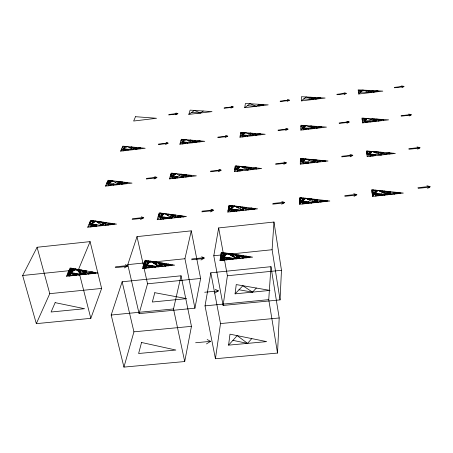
<?xml version="1.0" encoding="UTF-8"?>
<svg xmlns="http://www.w3.org/2000/svg" width="453" height="453" viewBox="0 0 453 453"><rect width="100%" height="100%" fill="white"/><g stroke="black" fill="none" stroke-linecap="round" stroke-linejoin="round"><path stroke-width="0.68" d="M303.272 197.967L302.672 198.561L302.615 203.975L308.652 201.959L308.652 203.318L307.445 202.361L305.633 203.646L305.033 203.165M303.646 158.754L303.097 159.269L303.046 163.827L308.584 162.055L308.589 163.199L307.479 162.406L305.815 163.516L305.265 163.114M303.963 125.47L303.453 125.917L303.414 129.807L308.527 128.233L308.533 129.207M299.597 204.297L299.71 197.553L329.858 201.024L299.597 204.297L305.656 198.238L314.705 202.667L317.672 199.62L317.729 202.338L312.876 201.772L311.647 198.929L309.252 199.994L310.447 198.788L307.451 199.116L308.046 198.516M300.277 164.139L300.373 158.454L328.034 161.008L300.277 164.139L305.837 158.958L314.133 162.576L316.862 159.977L316.913 162.265L322.434 160.492L322.468 161.636L323.55 160.594L325.248 161.319L325.792 160.798M300.854 130.107L300.939 125.249L326.488 127.112L300.854 130.107L305.99 125.617L313.652 128.612L316.177 126.364L316.217 128.312L321.319 126.738L321.353 127.712M301.353 100.894L301.421 96.704L325.163 98.041L301.353 100.894L306.12 96.965L313.244 99.467L315.588 97.497L315.622 99.184L320.362 97.769L320.39 98.612M100.945 221.823L103.482 223.657L102.922 225.05L100.849 224.739L100.945 221.823L98.324 222.899L99.92 221.676L97.067 221.987L97.865 221.375M277.519 353.063L279.195 317.972L270.962 266.681L210.815 272.78L205.028 305.871L215.43 358.736L277.519 353.063L268.742 299.648L270.962 266.681M280.056 299.892L281.472 270.294L273.963 222.038L218.657 227.927L213.793 255.752L223.119 305.441L280.056 299.892L272.1 249.728L273.963 222.038M88.216 273.391L88.578 273.997L90.996 272.463L91.738 273.674L92.389 271.998L85.424 274.32L80.928 273.499L81.172 269.977L78.267 271.228L80.062 269.778L76.942 270.101L77.842 269.376M81.03 272.083L79.592 272.361L79.694 270.951M242.236 257.559L242.814 258.153L244.931 256.63L246.081 257.819L246.273 256.166L239.75 256.834L237.23 256.443L233.691 254.224L230.962 255.475L232.446 254.037L229.212 254.365L229.954 253.652M248.102 209.331L248.629 209.813L250.549 208.522L251.613 209.49L251.772 208.12L245.826 208.765M256.234 169.105L256.364 167.95L250.905 168.567M260.152 134.852L260.265 133.867L255.215 134.456M263.521 105.436L263.618 104.586L258.918 105.147M228.589 345.146L229.977 334.167L266.636 341.613L228.589 345.146L237.179 335.633L247.57 343.38L251.777 338.595M235.073 293.855L236.245 284.586L270.022 290.407L235.073 293.855L242.887 285.73L252.514 292.134L256.347 288.051M234.495 257.7L239.541 258.493L239.96 255.192L234.495 257.7L233.691 254.224M236.845 206.257L236.177 206.862L239.122 206.54L237.791 207.757L240.266 206.687L241.036 209.552L245.996 207.4L245.651 210.135L251.772 208.12M242.615 166.568L242.01 167.089L244.716 166.783L243.504 167.82L245.769 166.885L246.511 169.292L251.053 167.417L250.758 169.722L256.364 167.95M248.352 133.907L250.447 133.086L251.155 135.124L255.339 133.476L255.09 135.447L260.265 133.867M237.23 256.443L237.015 258.097L239.75 256.834M240.266 206.687L243.521 208.476L243.34 209.847L241.036 209.552M245.769 166.885L248.782 168.352L248.635 169.507L246.511 169.292M215.43 358.736L220.503 323.572L210.815 272.78M223.119 305.441L227.4 275.747L218.657 227.927M225.934 259.235L226.483 259.829L228.635 258.306L229.745 259.495L229.982 257.842L222.242 258.312M233.244 210.939L233.754 211.426L235.696 210.13L236.726 211.104L236.925 209.728L231.002 210.373L232.349 209.15L233.963 210.05L234.637 209.439M237.287 170.107L242.729 169.49L242.559 170.651L241.602 169.847L239.83 170.957L239.354 170.554M247.514 136.33L247.655 135.339L242.621 135.928M223.488 258.51L220.73 259.773L223.227 260.169L224.252 253.601L224.994 252.887M232.304 205.69L231.636 206.296L230.787 211.744L236.925 209.728M238.431 166.149L237.819 166.664L237.106 171.262L242.729 169.49M243.64 132.542L243.08 132.989L242.463 136.919L247.655 135.339M219.971 260.503L221.296 252.315L252.638 257.145L219.971 260.503L227.468 253.267L236.273 258.827L239.96 255.192M227.819 212.066L228.918 205.271L257.581 208.844L227.819 212.066L234.575 205.973L242.672 210.458L245.996 207.4M234.377 171.574L235.305 165.838L261.715 168.488L234.377 171.574L240.52 166.359L248.023 170.034L251.053 167.417M239.943 137.214L240.736 132.31L265.22 134.264L239.943 137.214L245.577 132.695L252.564 135.741L255.339 133.476M244.728 107.695L245.413 103.454L268.233 104.87L244.728 107.695L249.926 103.731L256.46 106.285L259.025 104.298L258.81 106.002L263.618 104.586M184.716 361.545L191.455 326.347L181.053 275.798L122.14 281.766L111.183 315.033L123.941 367.1L184.716 361.545L173.516 308.946L181.053 275.798M194.926 308.187L200.617 278.448L191.274 230.843L137.016 236.619L127.786 264.637L139.094 313.629L194.926 308.187L184.932 258.731L191.274 230.843M164.535 265.549L165.005 266.149L167.276 264.614L168.216 265.815L168.641 264.156L162.236 264.812L159.852 264.41L156.755 262.174L153.935 263.42L155.577 261.976L152.401 262.304L153.222 261.585M177.242 217.004L177.684 217.491L179.728 216.194L180.617 217.174L180.968 215.792L175.118 216.426M190.99 176.466L191.291 175.3L185.911 175.906M199.807 141.897L200.056 140.9L195.079 141.483M157.027 265.673L161.795 266.477L162.678 263.159L157.027 265.673L156.755 262.174M166.795 213.878L166.058 214.484L168.958 214.167L167.491 215.39L170.045 214.314L170.373 217.208L175.487 215.05L174.75 217.808L180.968 215.792M178.85 175.13L181.183 174.195L181.551 176.625L186.223 174.745L185.6 177.072L191.291 175.3M188.51 140.906L190.656 140.079L191.047 142.146L195.345 140.487L194.813 142.48L200.056 140.9M159.852 264.41L159.405 266.075L162.236 264.812M170.045 214.314L172.933 216.126L172.559 217.508L170.373 217.208M181.183 174.195L183.89 175.685L183.573 176.851L181.551 176.625M123.941 367.1L133.935 331.834L122.14 281.766M139.094 313.629L147.542 283.805L137.016 236.619M148.522 267.191L148.969 267.791L151.274 266.262L152.174 267.463L152.644 265.798L145.085 266.256M162.627 218.584L163.052 219.076L165.119 217.78L165.974 218.759L166.364 217.378L160.538 218.006L162.021 216.777L163.448 217.689L164.19 217.078M172.491 177.423L177.853 176.817L177.525 177.984L176.715 177.174L174.835 178.289L174.433 177.882M187.338 143.352L187.621 142.355L182.655 142.933M146.262 266.455L143.414 267.717L145.77 268.119L147.718 261.517L148.539 260.803M162.485 213.295L161.744 213.901L160.13 219.394L166.364 217.378M174.184 173.437L173.516 173.952L172.151 178.59L177.853 176.817M142.57 268.448L145.045 260.22L174.654 265.158L142.57 268.448L150.877 261.194L158.584 266.806L162.678 263.159M157.208 219.705L159.263 212.859L186.489 216.54L157.208 219.705L164.637 213.584L171.823 218.125L175.487 215.05M169.462 178.895L171.2 173.108L196.392 175.855L169.462 178.895L176.177 173.652L182.904 177.378L186.223 174.745M179.875 144.224L181.359 139.269L204.801 141.313L179.875 144.224L185.996 139.677L192.321 142.769L195.345 140.487M188.827 114.405L190.113 110.119L212.032 111.619L188.827 114.405L194.45 110.413L200.413 113.012L203.193 111.013M90.827 318.334L101.636 288.431L90.096 241.619L37.095 247.264L22.65 275.503L36.325 323.646L90.827 318.334L78.397 269.739L90.096 241.619M107.531 224.546L107.888 225.045L110.051 223.742L110.77 224.733L111.313 223.34L105.56 223.963M126.727 183.714L127.18 182.542L121.885 183.137M140.288 148.844L140.679 147.837L135.77 148.408M85.424 274.32L86.761 270.985L80.928 273.499M100.849 224.739L106.115 222.582L105.005 225.356L111.313 223.34M115.153 182.338L117.548 181.398L117.553 183.85L122.35 181.97L121.415 184.314L127.18 182.542M129.484 147.808L131.687 146.982L131.761 149.071L136.172 147.406L135.368 149.416L140.679 147.837M81.172 269.977L83.85 272.242L83.176 273.906L86.093 272.649L92.389 271.998M120.917 183.023L119.954 182.91L119.479 184.082L117.553 183.85M72.486 275.005L72.831 275.617L75.277 274.082L75.974 275.288L76.67 273.618L69.292 274.059M94.881 224.592L94.077 225.209L92.825 224.286L91.212 225.52L96.942 224.898L96.364 226.29L95.679 225.3L93.488 226.602L93.148 226.104M113.454 185.215L113.946 184.037L108.663 184.631M127.995 150.277L128.414 149.269L123.516 149.841M70.402 274.263L67.463 275.526L69.688 275.939L72.52 269.297L73.42 268.578M93.777 220.775L92.973 221.387L90.611 226.913L96.942 224.898M110.877 180.611L110.158 181.132L108.159 185.809L113.946 184.037M124.796 146.846L123.086 150.849L128.414 149.269M66.546 276.256L70.124 267.983L98.058 273.023L66.546 276.256L75.628 268.974L82.276 274.643L86.761 270.985M87.74 227.225L90.725 220.328L116.551 224.105L87.74 227.225L95.815 221.075L102.123 225.668L106.115 222.582M105.515 186.109L108.035 180.277L132.044 183.114L105.515 186.109L112.78 180.838L118.76 184.614L122.35 181.97M120.634 151.138L122.791 146.138L145.215 148.267L120.634 151.138L127.225 146.557L132.905 149.705L136.172 147.406M36.325 323.646L49.768 293.663L37.095 247.264M383.221 191.857L383.901 192.978L384.546 191.602L381.896 192.106L382.949 190.906L379.903 191.24L380.429 190.639M232.406 255.198L232.723 256.585L233.85 254.92L230.962 255.475M155.373 263.142L155.475 264.541L156.806 262.87L153.935 263.42M397.689 193.131L400.259 193.408L400.775 192.797M393.38 193.601L394.093 194.071L395.741 192.791L397.179 193.742L398.204 192.525L400.259 193.408M373.21 191.964L372.032 192.366L374.574 192.904L372.213 193.703L375.265 193.374L387.938 194.739L390.543 191.715L391.013 194.405L396.924 192.389L397.179 193.742M389.733 194.269L390.78 193.057L396.924 192.389M387.185 193.997L389.274 191.579L386.216 191.913L386.737 191.308M382.315 194.796L384.857 195.073L385.384 194.467M378.023 195.26L378.714 195.736L380.39 194.456L381.788 195.407L382.847 194.19L384.857 195.073M375.99 194.111L378.515 194.388L379.048 193.782M372.576 196.404L403.346 193.074L371.675 189.711L372.576 196.404L377.921 190.373L387.938 194.739M381.788 195.407L381.579 194.054L375.645 196.07L374.886 190.702L375.412 190.107M373.657 195.186L372.394 195.05L373.47 193.839M376.33 192.168L375.073 192.032L376.137 190.838M375.265 193.374L371.851 191.036L372.921 189.841L374.886 190.702M79.592 272.361L81.127 270.679L78.267 271.228M390.203 153.533L392.547 153.731L393.023 153.21M367.813 152.842L366.732 153.193L369.059 153.618L366.885 154.32L369.676 154.003L381.262 155.005L383.685 152.423L384.082 154.683L389.512 152.916L389.722 154.048L390.679 153.012L392.547 153.731M380.582 154.382L382.525 152.321L379.722 152.638L380.209 152.129M370.333 154.62L372.643 154.818L373.136 154.303M324.376 201.07L326.823 201.353L327.406 200.741M376.256 152.344L373.952 152.151L374.438 151.636M320.141 201.528L320.758 202.01L322.542 200.724L323.787 201.681L324.965 200.458L326.823 201.353M367.19 156.591L395.373 153.408L366.426 150.962L367.19 156.591L372.145 151.444L381.262 155.005M370.667 152.978L369.518 152.882L370.503 151.857M372.185 155.566L372.813 155.957L374.365 154.858L375.628 155.639L375.452 154.501L369.999 156.274L369.359 151.761L369.852 151.251M369.676 154.003L366.579 152.078L367.57 151.059L369.359 151.761M316.511 202.197L317.7 200.973L323.742 200.322L323.787 201.681M309.257 202.706L311.675 202.989L312.276 202.383M314.088 201.913L316.466 199.484L313.459 199.807L314.054 199.207M308.652 203.318L309.858 202.1L311.675 202.989M246.811 257.089L249.36 257.485L250.084 256.755M303.238 201.998L305.639 202.281L306.245 201.676M246.081 257.819L247.542 256.358L249.36 257.485M300.82 203.074L299.62 202.933L300.837 201.721M303.855 200.045L302.661 199.903L303.867 198.703M240.486 256.109L243.012 256.5L243.742 255.775M238.278 258.295L241.217 255.384L243.012 256.5M314.705 202.667L302.644 201.251L299.688 198.89L300.9 197.689L302.672 198.561M362.372 120.962L364.948 120.662L375.611 121.381L377.876 119.15L378.21 121.076L383.238 119.507L383.419 120.47M230.492 258.765L233.006 259.161L233.754 258.431M235.753 257.899L238.703 254.999L235.458 255.333L236.194 254.614M374.993 120.86L376.805 119.077L374.218 119.382L374.671 118.935M229.745 259.495L231.24 258.04L233.006 259.161M224.235 257.785L226.732 258.176L227.48 257.451M221.976 259.965L224.988 257.061L226.732 258.176M221.483 259.042L220.243 258.844L221.749 257.395M225.237 255.418L223.997 255.226L225.492 253.793M365.871 119.773L364.812 119.7L365.735 118.816M362.632 122.899L388.629 119.864L361.981 118.091L362.632 122.899L367.247 118.443L375.611 121.381M370.412 121.987L370.265 121.019L365.226 122.593L364.676 118.743L365.135 118.301M236.273 258.827L223.742 256.862L221.036 253.935L222.531 252.508L224.252 253.601M364.948 120.662L362.111 119.043L363.034 118.165L364.676 118.743M313.572 161.948L315.758 159.875L312.995 160.186L313.544 159.671M252.27 208.878L254.597 209.167L255.254 208.556M309.682 159.881L307.479 159.677L308.029 159.162M251.613 209.49L252.927 208.267L254.597 209.167M304.178 160.504L303.085 160.402L304.19 159.371M314.133 162.576L303.074 161.534L300.356 159.581L301.466 158.556L303.097 159.269M242.191 209.699L244.846 207.259L241.891 207.576L242.553 206.97M358.499 92.338L360.894 92.055L370.769 92.565L372.893 90.611L373.181 92.276L377.859 90.86L378.012 91.693M237.4 210.486L239.699 210.781L240.367 210.164M236.726 211.104L238.068 209.875L239.699 210.781M169.031 265.084L171.432 265.486L172.242 264.756M229.178 210.838L228.04 210.69L229.399 209.467M232.559 207.791L231.426 207.644L232.768 206.438M168.216 265.815L169.841 264.354L171.432 265.486M358.725 94.009L382.847 91.115L358.159 89.864L358.725 94.009L363.046 90.113L370.769 92.565M242.672 210.458L231.211 209.003L228.703 206.613L230.045 205.407L231.636 206.296M163.052 264.082L165.436 264.484L166.251 263.754M160.6 266.273L163.867 263.357L165.436 264.484M158.216 265.871L161.489 262.961L158.301 263.289L159.116 262.564M313.136 128.086L314.144 127.185L315.169 127.259M153.001 266.732L155.379 267.134L156.2 266.404M152.174 267.463L153.827 266.002L155.379 267.134M147.095 265.73L149.45 266.126L150.283 265.401M144.592 267.921L147.921 264.999L149.45 266.126M144.247 266.987L143.074 266.783L144.745 265.328M148.408 263.352L147.236 263.153L148.884 261.715M304.461 126.959L303.442 126.88L304.467 125.991M158.584 266.806L146.749 264.801L144.558 261.845L146.206 260.413L147.718 261.517M313.652 128.612L303.436 127.854L300.922 126.211L301.947 125.322L303.453 125.917M247.57 169.399L249.994 167.31L247.276 167.621L247.876 167.1M181.342 216.557L183.55 216.857L184.275 216.24M180.617 217.174L182.072 215.939L183.55 216.857M238.691 167.916L237.644 167.808L238.867 166.772M248.023 170.034L237.463 168.952L235.124 166.97L236.347 165.94L237.819 166.664M166.715 218.142L168.895 218.442L169.637 217.825M171.466 217.361L174.394 214.903L171.483 215.22L172.214 214.609M165.974 218.759L167.451 217.525L168.895 218.442M92.627 272.938L94.898 273.346L95.787 272.61M162.423 215.407L161.347 215.26L162.82 214.048M91.738 273.674L93.522 272.202L94.898 273.346M84.298 274.116L86.093 272.649L83.85 272.242M171.823 218.125L160.94 216.63L158.856 214.212L160.334 213.006L161.744 213.901M82.05 273.703L85.64 270.781L82.508 271.104L83.403 270.379M76.885 274.558L79.122 274.965L80.028 274.235M75.974 275.288L77.791 273.822L79.122 274.965M71.314 273.533L73.533 273.94L74.445 273.21M68.573 275.73L72.22 272.802L73.533 273.94M68.38 274.79L67.27 274.586L69.094 273.125M72.927 271.143L71.817 270.945L73.624 269.495M243.895 134.043L242.927 133.963L244.048 133.063M82.276 274.643L71.11 272.598L69.417 269.62L71.223 268.182L72.52 269.297M252.564 135.741L242.774 134.943L240.583 133.278L241.704 132.384L243.08 132.989M182.559 176.738L185.209 174.637L182.531 174.943L183.193 174.416M111.568 224.11L113.658 224.422L114.45 223.799M110.77 224.733L112.355 223.493L113.658 224.422M174.173 175.215L173.176 175.107L174.513 174.065M182.904 177.378L172.836 176.262L170.855 174.258L172.191 173.216L173.516 173.952M104.281 223.046L102.214 222.74L103.012 222.129M101.885 224.892L105.079 222.429L102.214 222.74M93.414 222.904L92.389 222.757L93.998 221.534M102.123 225.668L91.8 224.133L90.13 221.693L91.738 220.481L92.973 221.387M192.321 142.769L182.95 141.936L181.064 140.254L182.287 139.354L183.527 139.966L184.139 139.513M118.516 183.969L121.387 181.857L118.748 182.151L119.467 181.63M110.611 182.406L109.66 182.293L111.104 181.245M118.76 184.614L109.162 183.459L107.537 181.432L108.98 180.39L110.158 181.132M206.46 343.912L210.554 341.358L207.174 339.518M427.604 188.38L430.35 186.71L426.93 185.719M214.694 293.097L218.431 290.894L215.294 289.382M354.025 196.359L356.924 194.682L353.765 193.674M417.621 149.162L420.158 147.723L417.049 146.925M200.979 260.016L204.524 258.04L201.63 256.738M281.653 204.207L284.711 202.525L281.8 201.5M350.203 156.778L352.876 155.334L349.982 154.524M124.275 267.916L127.984 265.939L125.373 264.62M409.172 115.979L411.534 114.722L408.685 114.077M210.464 211.925L213.669 210.243L211.002 209.201M283.805 164.28L286.602 162.831L283.923 162.004M346.964 123.25L349.439 121.987L346.777 121.325M140.43 219.518L143.777 217.831L141.347 216.777M401.93 87.542L404.138 86.432L401.511 85.9M218.403 171.676L221.324 170.215L218.856 169.377M285.628 130.419L288.21 129.145L285.73 128.471M344.189 94.484L346.494 93.363L344.025 92.82M153.975 178.952L157.021 177.491L154.745 176.636M225.141 137.486L227.831 136.211L225.526 135.521M287.196 101.33L289.597 100.204L287.287 99.649M381.896 192.106L384.206 191.041L385.911 193.856L390.543 191.715M372.394 195.05L374.727 193.975L372.213 193.703M165.487 144.456L168.284 143.176L166.149 142.474M375.073 192.032L377.389 190.973L372.383 190.441M220.243 258.844L222.995 257.587L220.509 257.196L223.199 256.273L220.775 255.56L222.117 255.101M230.934 108.091L233.431 106.959L231.273 106.393M223.997 255.226L226.726 253.986L221.783 253.221M312.876 201.772L317.672 199.62M302.661 199.903L305.056 198.839L300.294 198.289M299.62 202.933L302.038 201.857L299.643 201.579L302.049 200.775L299.665 200.232L300.866 199.83M143.074 266.783L145.917 265.526L143.573 265.13L146.308 264.207L144.065 263.482L145.43 263.023M175.402 114.768L177.984 113.629L175.974 113.046M147.236 263.153L150.056 261.908L145.385 261.126M373.952 152.151L376.743 151.834L375.764 152.859L377.893 151.931L379.421 154.286L383.685 152.423M369.518 152.882L371.653 151.953L367.077 151.568M231.426 207.644L233.901 206.579L229.377 206.013M228.04 210.69L230.537 209.614L228.261 209.326L230.707 208.522L228.482 207.967L229.705 207.565M67.27 274.586L70.204 273.329L67.99 272.921L70.77 271.998L68.703 271.262L69.383 272.457M71.817 270.945L74.728 269.699L70.317 268.901M307.479 159.677L310.231 159.365L309.133 160.396L311.336 159.467L312.462 161.846L316.862 159.977M303.085 160.402L305.288 159.473L300.911 159.065M161.347 215.26L163.901 214.19L159.598 213.606M370.571 119.609L372.547 118.794L373.923 120.787L377.876 119.15M364.812 119.7L366.788 118.884L362.57 118.601M237.644 167.808L239.914 166.88L235.736 166.455M92.389 222.757L95.017 221.687L90.934 221.087M309.037 126.806L311.069 125.991L314.144 127.185L314.161 128.159L312.106 128.006L311.069 125.991M312.106 128.006L316.177 126.364M303.442 126.88L305.481 126.064L301.432 125.77M173.176 175.107L175.509 174.173L171.523 173.737M366.115 91.087L367.955 90.362L371.052 91.342M372.893 90.611L369.212 92.072L367.955 90.362M242.927 133.963L245.016 133.142L241.143 132.831M109.66 182.293L112.055 181.359L108.261 180.911M315.588 97.497L311.806 98.964L310.843 97.231L308.952 97.961M242.814 258.153L245.503 257.225M223.227 260.169L229.982 257.842M226.483 259.829L229.19 258.901M239.541 258.493L246.273 256.166M378.714 195.736L381.086 194.932M394.093 194.071L396.46 193.267M148.969 267.791L151.721 266.862M161.795 266.477L168.641 264.156M165.005 266.149L167.746 265.215M145.77 268.119L152.644 265.798M317.729 202.338L323.742 200.322M320.758 202.01L323.165 201.2M88.578 273.997L91.37 273.068M305.633 203.646L308.051 202.836M69.688 275.939L76.67 273.618M72.831 275.617L75.628 274.682M248.629 209.813L251.081 209.009M68.703 271.262L70.09 270.803M233.754 211.426L236.211 210.617M163.052 219.076L165.543 218.267M177.684 217.491L180.169 216.681M372.813 155.957L374.993 155.249M159.28 216.545L158.448 215.577L159.688 215.175M305.815 163.516L308.034 162.803M93.488 226.602L96.019 225.798M301.421 161.495L300.339 160.713L301.438 160.362M107.888 225.045L110.413 224.235M90.204 224.042L89.541 223.063L90.798 222.666M239.83 170.957L242.083 170.249M235.871 168.907L234.937 168.114L236.058 167.763M174.835 178.289L177.117 177.576M171.302 176.211L170.509 175.407L171.647 175.056M107.684 183.403L107.033 182.593L108.188 182.242M187.621 142.355L182.361 143.935L183.527 139.966L181.676 139.801M155.475 264.541L156.919 264.263M232.723 256.585L234.173 256.307M383.901 192.978L385.231 192.729M363.046 90.113L358.272 90.685L360.894 92.055L360.656 90.402M168.884 114.518L177.48 113.482M224.184 107.865L232.887 106.817M280.197 101.127L289.014 100.068M336.941 94.303L345.877 93.227M394.433 87.384L403.481 86.297M168.737 114.949L177.338 113.913M224.093 108.29L232.808 107.242M280.169 101.551L288.997 100.487M336.975 94.717L345.916 93.641M394.529 87.797L403.589 86.71M315.605 98.341L320.362 97.769M373.04 91.438L377.859 90.86M127.225 146.557L122.367 147.129L123.941 148.839L132.905 149.705M181.064 140.254L185.996 139.677M240.583 133.278L245.577 132.695M300.922 126.211L305.99 125.617M362.111 119.043L367.247 118.443M158.527 144.077L167.752 143.001M217.904 137.129L227.253 136.036M278.108 130.09L287.593 128.98M339.155 122.944L348.776 121.817M401.069 115.702L410.82 114.558M158.352 144.575L167.587 143.493M217.797 137.621L227.163 136.529M278.074 130.577L287.564 129.467M339.195 123.426L348.821 122.299M401.182 116.178L410.945 115.034M121.5 149.122L123.941 148.839M180.475 142.231L182.95 141.936M240.266 135.237L242.774 134.943M300.888 128.148L303.436 127.854M303.425 128.828L308.527 128.233M316.2 127.333L321.319 126.738M365.084 121.625L370.265 121.019M378.045 120.113L383.238 119.507M107.537 181.432L112.78 180.838M170.855 174.258L176.177 173.652M235.124 166.97L240.52 166.359M300.356 159.581L305.837 158.958M366.579 152.078L372.145 151.444M146.495 178.403L156.449 177.276M210.605 171.149L220.707 170.005M275.679 163.782L285.934 162.621M341.738 156.308L352.151 155.13M408.81 148.72L419.382 147.525M146.291 178.98L156.257 177.853M210.481 171.721L220.594 170.577M275.634 164.354L285.905 163.193M341.783 156.874L352.208 155.696M408.94 149.28L419.523 148.08M109.162 183.459L106.529 183.759L108.839 183.052L107.033 182.593M172.836 176.262L170.164 176.562L172.44 175.86L170.509 175.407M237.463 168.952L234.75 169.258L236.993 168.556L234.937 168.114M303.074 161.534L300.316 161.846L302.525 161.143L300.339 160.713M303.057 162.678L308.584 162.055M316.89 161.115L322.434 160.492M375.452 154.501L369.841 155.136L370.831 154.105L372.643 154.818M383.884 153.55L389.512 152.916M90.13 221.693L95.815 221.075M158.856 214.212L164.637 213.584M228.703 206.613L234.575 205.973M299.688 198.89L305.656 198.238M371.851 191.036L377.921 190.373M132.355 218.742L143.165 217.565M202.015 211.172L213.001 209.982M272.814 203.482L283.98 202.27M344.778 195.662L356.132 194.433M417.949 187.718L429.495 186.46M132.117 219.428L142.938 218.255M201.868 211.857L212.87 210.662M272.763 204.161L283.946 202.944M344.835 196.336L356.2 195.101M418.108 188.38L429.665 187.123M91.8 224.133L88.947 224.445L91.466 223.646L89.541 223.063M160.94 216.63L158.04 216.947L160.521 216.143L158.448 215.577M228.261 209.326L231.211 209.003M299.643 201.579L302.644 201.251M308.652 201.959L302.627 202.61L303.844 201.392L305.639 202.281M381.579 194.054L375.452 194.716L376.522 193.51L378.515 194.388M69.417 269.62L75.628 268.974M144.558 261.845L150.877 261.194M221.036 253.935L227.468 253.267M22.65 275.503L78.397 269.739M127.786 264.637L184.932 258.731M213.793 255.752L272.1 249.728M115.504 266.828L127.333 265.605M191.761 258.957L203.799 257.712M115.215 267.655L127.061 266.432M191.585 259.779L203.64 258.533M67.99 272.921L71.11 272.598M143.573 265.13L146.749 264.801M220.509 257.196L223.742 256.862M49.768 293.663L101.636 288.431M147.542 283.805L200.617 278.448M227.4 275.747L281.472 270.294M204.699 292.253L218.431 290.894M111.183 315.033L173.516 308.946M205.028 305.871L268.742 299.648M133.935 331.834L191.455 326.347M220.503 323.572L279.195 317.972M195.628 342.757L210.554 341.358M303.748 98.924L313.244 99.467M247.338 105.708L256.46 106.285M374.218 119.382L376.352 119.524M372.547 118.794L376.97 120.039M373.923 120.787L376.064 120.934L375.899 119.966M191.653 112.401L200.413 113.012M379.722 152.638L382.038 152.837M377.893 151.931L382.717 153.454M379.421 154.286L381.749 154.484L381.556 153.352M312.995 160.186L315.209 160.39M323.012 161.115L325.248 161.319M311.336 159.467L315.775 161.013M312.462 161.846L314.682 162.055L314.665 160.911M242.01 167.089L244.11 167.299M247.276 167.621L249.388 167.831M248.782 168.352L249.846 168.459M379.903 191.24L382.423 191.506M386.216 191.913L388.753 192.18M388.232 192.785L390.78 193.057L388.459 194.133L388.232 192.785L384.206 191.041M385.911 193.856L391.013 194.405M182.531 174.943L184.547 175.164M183.89 175.685L184.898 175.798M307.451 199.116L309.846 199.394M313.459 199.807L315.871 200.09M315.277 200.696L317.7 200.973L315.299 202.055L315.277 200.696L311.647 198.929M118.748 182.151L120.674 182.383M236.177 206.862L238.459 207.146M241.891 207.576L244.184 207.865M243.521 208.476L244.671 208.618M231.676 209.762L233.963 210.05M166.058 214.484L168.227 214.779M171.483 215.22L173.663 215.515M172.933 216.126L174.026 216.279M161.279 217.395L163.448 217.689M97.067 221.987L99.122 222.287M103.482 223.657L104.524 223.81M92.016 224.903L94.077 225.209M229.212 254.365L231.704 254.75M235.458 255.333L237.967 255.719M152.401 262.304L154.756 262.695M158.301 263.289L160.673 263.686M239.003 289.767L252.514 292.134M76.942 270.101L79.162 270.498M82.508 271.104L84.745 271.511M232.916 340.356L247.57 343.38M310.843 97.231L313.703 98.233M250.447 133.086L253.25 134.298M190.656 140.079L193.199 141.319M131.687 146.982L133.969 148.239M366.732 153.193L367.972 153.969M117.548 181.398L119.954 182.91M372.032 192.366L373.397 193.301M299.665 200.232L300.849 201.177M228.482 207.967L229.484 208.924M220.775 255.56L221.851 256.738M144.065 263.482L144.937 264.665M141.551 342.485L138.618 353.499L175.877 350.039L141.551 342.485M154.807 292.706L152.327 302.021L186.613 298.635L154.807 292.706M55.141 302.649L51.093 312.009L84.569 308.708L55.141 302.649M135.521 116.693L133.646 121.025L156.551 118.278L135.521 116.693"/></g></svg>
